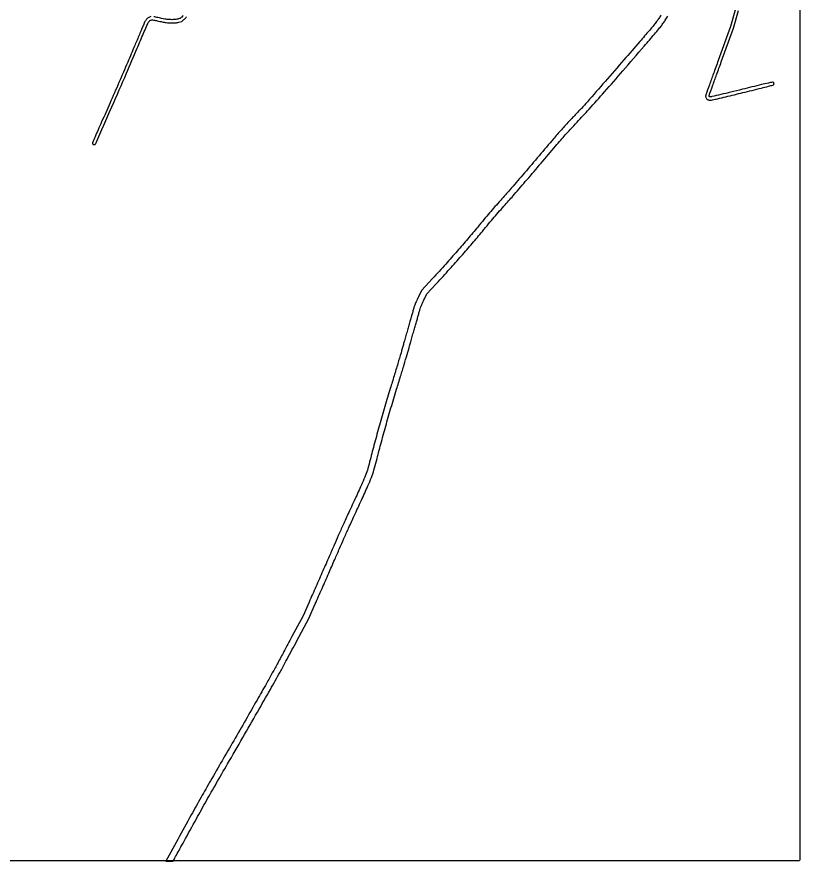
# Model space of a CAD drawing. Header units: metres. Extents: x 244 to 6504, y 133 to 4776.
# Drawn here: x 4352 to 6504, y 133 to 2454 of the extents above; entities that cross this region are included whole.
import ezdxf

# ---------------------------------------------------------------- set-up
doc = ezdxf.new("R2010")
doc.units = ezdxf.units.M
doc.header["$MEASUREMENT"] = 0

msp = doc.modelspace()

# ---------------------------------------------------------------- linework, layer by layer
for points in [[(2390.74, 4302.36, -0.000001), (2436.6, 4383.87, -0.253439)], [(5649.78, 2908.29, -0.000001), (5592.12, 2927.27, -0.000136)], [(5689.71, 2893.63, 0.000001), (5674.92, 2899.09)], [(6118.85, 2701.29, -0.000003), (6158, 2687.31, -0.100098)], [(6485.41, 2567.59, 0.000008), (6503.53, 2561.09, 0.086357)], [(6326.89, 2476.49), (6313.25, 2428.22), (6279.08, 2334.5, 0.00049), (6265.96, 2298.39, 0.000789), (6254.86, 2267.59, 0.000117), (6245.05, 2240.23, 0.052702), (6244.6, 2238.36, 0.059317), (6244.56, 2236.16, 0.045054), (6245.03, 2233.79, 0.044275), (6245.92, 2231.5, 0.05149), (6247.17, 2229.52, 0.064209), (6249.06, 2227.67, 0.078483), (6251.24, 2226.51, 0.062306), (6254.06, 2225.9, 0.025577), (6257.97, 2225.77, 0.048776), (6263.32, 2226.38, 0.003875), (6277.23, 2229.49, 0.002834), (6300.1, 2234.91, 0.000408), (6346.75, 2246.29, 0.000314), (6397.56, 2258.76, 0.003544), (6417.66, 2263.86, 0.003632), (6429.42, 2267.02, 0.166362), (6431.46, 2268.42, 0.095302), (6432.25, 2270.04, 0.114486), (6432.3, 2271.74, 0.111862), (6431.6, 2273.32, 0.087842), (6430.24, 2274.6, 0.198861), (6428, 2275.03, 0.004485), (6417.12, 2272.66, 0.003832), (6398.09, 2268.19, 0.000276), (6345.47, 2255.37, -0.000443), (6313.37, 2247.56, -0.000697), (6285.79, 2240.92, -0.00016), (6261.59, 2235.13, -0.02912), (6259.03, 2234.67, -0.037869), (6256.68, 2234.58, -0.098082), (6255.03, 2234.96, -0.149512), (6254.06, 2235.81, -0.139024), (6253.7, 2237.08, -0.086652), (6253.86, 2237.97, -0.000043), (6263.63, 2265.11, -0.000604), (6274.55, 2295.28, -0.000368), (6287.51, 2330.9), (6321.33, 2423.59), (6334.92, 2471.61, -0.002075)], [(4719.5, 2455.27, 0.039836), (4715.92, 2453.89, 0.037491), (4712.32, 2451.81, 0.038852), (4709.11, 2449.24, 0.030547), (4706.5, 2446.47, 0.048739), (4704.67, 2443.79, 0.022038), (4702.61, 2439.6, 0.001995), (4697.97, 2428.89, 0.001061), (4694.24, 2420.12, 0.000296), (4688.43, 2406.39, 0.000299), (4681.89, 2390.85, 0.000314), (4675.47, 2375.56, -0.001941), (4656.12, 2329.9, -0.001066), (4632.11, 2274.16, -0.001054), (4607.08, 2216.71, -0.001477), (4584.46, 2165.51, 0.000788), (4574.78, 2143.68, 0.001278), (4566.62, 2125.09, 0.000162), (4559.41, 2108.52, 0.10288), (4559.21, 2107.53, 0.09826), (4559.53, 2105.92, 0.097473), (4560.44, 2104.55, 0.098173), (4561.79, 2103.63, 0.101271), (4563.38, 2103.31, 0.023148), (4564.26, 2103.36, 0.022326), (4565.13, 2103.48, 0.022902), (4565.89, 2103.66, 0.071833), (4566.37, 2103.88, 0.149136), (4568.73, 2106.62, 0.000082), (4612.96, 2207.46, 0.001254), (4653.11, 2299.67, 0.002968), (4682.44, 2368.61, -0.000671), (4699.73, 2409.78, -0.005653), (4707.76, 2428.23, -0.009559), (4712.76, 2438.83, -0.087704), (4715.77, 2442.92, -0.066798), (4718.97, 2445.24, -0.117046), (4722.12, 2446.08, -0.054321), (4726.8, 2445.71, -0.005785), (4737.52, 2443.53, 0.005769), (4751.11, 2440.77, 0.012975), (4761.48, 2439.06, 0.01627), (4770.29, 2438.14, 0.017998), (4778.85, 2437.83, 0.007198), (4784.36, 2437.91, 0.0214), (4788.14, 2438.18, 0.022459), (4791.77, 2438.76, 0.008601), (4796.77, 2439.89), (4805.23, 2441.95), (4810.59, 2446.82, 0.01306), (4813.72, 2449.83, 0.036732), (4815.69, 2452.14, 0.033289), (4817.41, 2454.83, 0.009221)], [(4808.73, 2458.64, -0.054171), (4804.73, 2453.89, -0.01378), (4802.07, 2451.49, -0.061971), (4800.32, 2450.34, -0.053781), (4798.24, 2449.58, -0.008757), (4794.04, 2448.61, -0.033512), (4782.81, 2447.01, -0.036158), (4771.76, 2446.98, -0.026859), (4758.37, 2448.64, -0.009204), (4739.19, 2452.44, 0.001908), (4733.29, 2453.69, 0.002775), (4728.08, 2454.75, 0.001387)], [(6121.85, 2459.58, -0.004569), (6115.8, 2450.3, -0.014897), (6109.56, 2441.49, -0.010333), (6102.01, 2431.9, -0.00486), (6089.84, 2417.37, -0.000635), (6063.6, 2386.75, -0.001372), (6019.81, 2336.05, -0.000862), (5968.35, 2277.01, -0.000511), (5919.39, 2221.14, -0.00864), (5902.9, 2203.01, -0.000082), (5897.51, 2197.29, -0.000021), (5888.78, 2188.02, -0.000021), (5878.81, 2177.44, -0.000021), (5868.87, 2166.9, 0.00326), (5856.68, 2153.79, 0.003718), (5845.18, 2141.08, 0.003717), (5833.87, 2128.19, 0.003255), (5822.24, 2114.56, -0.001193), (5781.58, 2066.53, -0.00129), (5741.73, 2019.92, -0.001354), (5706.55, 1979.2, -0.003684), (5681.34, 1950.61, 0.002621), (5665.52, 1932.75, 0.002926), (5650.46, 1915.37, 0.0028), (5635.05, 1897.15, 0.002046), (5618.12, 1876.75, -0.004213), (5590.66, 1843.94, -0.003865), (5561.85, 1810.64, -0.003522), (5530.06, 1774.95, -0.002418), (5493.51, 1734.91), (5464.59, 1703.53), (5456.7, 1687.77, 0.004964), (5450.51, 1675.07, 0.014702), (5446.6, 1666.2, 0.018272), (5443.7, 1658.23, 0.011991), (5440.93, 1648.88, -0.002662), (5439.31, 1643.02, -0.000495), (5436.27, 1632.28, -0.00053), (5432.69, 1619.74, -0.000484), (5428.97, 1606.81, 0.000412), (5425.02, 1593.09, 0.000319), (5420.74, 1578.13, 0.000322), (5416.76, 1564.16, 0.000776), (5413.84, 1553.82, -0.002856), (5407.3, 1531.01, -0.001283), (5398.46, 1501.13, -0.001201), (5388.34, 1467.54, -0.001092), (5377.73, 1432.92, 0.003348), (5362.86, 1383.57, 0.003018), (5348.11, 1332.29, 0.003086), (5334.39, 1282.29, 0.004154), (5322.63, 1236.84, -0.010586), (5316.19, 1213.23, -0.019811), (5309.83, 1194.47, -0.013885), (5300.64, 1172.39, -0.002887), (5283.21, 1134.17, 0.00073), (5263.52, 1091.5, 0.001441), (5248.04, 1057.54, 0.001747), (5234.99, 1028.45, 0.002106), (5222.95, 1001.02, -0.000733), (5209.83, 970.93, -0.000324), (5192.43, 931.22, -0.000313), (5173.34, 887.82, -0.000341), (5154.73, 845.68), (5138.03, 807.92), (5107.54, 750.62, -0.000717), (5085.5, 709.33, -0.001601), (5068.59, 678.01, -0.00192), (5053.55, 650.63, -0.001681), (5037.62, 622.11, -0.001266), (5011.68, 576.3, -0.000751), (4980.53, 521.8, -0.000726), (4947.45, 464.31, -0.000817), (4915.47, 409.14, 0.001261), (4883.58, 354, 0.002314), (4857.91, 308.9, 0.002073), (4830.88, 260.39, 0.00081), (4793.93, 193.19), (4761.27, 133.57), (4770.98, 133.38, 0.005043), (4774.73, 133.35, 0.007838), (4777.97, 133.4, 0.003174), (4780.72, 133.51, 0.202002), (4781.14, 133.71, 0.056383), (4781.47, 134.17, 0.000027), (4790.09, 149.84, 0.000392), (4799.66, 167.28, 0.000239), (4810.94, 187.89, -0.001081), (4844.79, 249.49, -0.002016), (4872.52, 299.22, -0.002147), (4899.45, 346.58, -0.001439), (4930.64, 400.53, 0.000975), (4972.5, 472.79, 0.001071), (5012.8, 543, 0.001143), (5048.27, 605.45, 0.002587), (5074.77, 652.91, 0.002048), (5082.19, 666.5, 0.000521), (5094.11, 688.59, 0.000531), (5107.66, 713.85, 0.000538), (5121.11, 739.03), (5153.57, 799.97), (5171.44, 840.38, 0.00033), (5190.17, 882.81, 0.000346), (5208.55, 924.58, 0.000368), (5225.15, 962.48, 0.000717), (5238.34, 992.74, -0.002128), (5250.39, 1020.19, -0.001815), (5263.32, 1049.04, -0.001488), (5278.71, 1082.77, -0.000733), (5298.47, 1125.56, 0.003176), (5316.38, 1164.84, 0.014306), (5326.04, 1188.15, 0.019586), (5332.85, 1208.37, 0.010033), (5339.88, 1234.19, -0.003955), (5351.78, 1280.12, -0.003261), (5365.17, 1328.91, -0.003146), (5379.75, 1379.44, -0.002998), (5395.19, 1430.61, 0.000968), (5406.1, 1466.22, 0.001321), (5415.78, 1498.36, 0.001482), (5424.13, 1526.66, 0.002482), (5430.96, 1550.5, -0.000682), (5434.07, 1561.5, -0.000326), (5438.09, 1575.64, -0.000323), (5442.32, 1590.39, -0.00046), (5446.09, 1603.5, 0.000486), (5449.59, 1615.65, 0.000523), (5452.98, 1627.51, 0.000494), (5455.86, 1637.7, 0.002507), (5457.44, 1643.38, -0.011904), (5459.94, 1651.81, -0.017349), (5462.58, 1659.09, -0.013617), (5466.17, 1667.35, -0.004439), (5471.9, 1679.35), (5478.53, 1692.93), (5504.85, 1721.41, 0.002665), (5540.84, 1760.8, 0.003492), (5573.29, 1797.18, 0.003762), (5603.04, 1831.54, 0.004319), (5630.92, 1864.8, -0.001988), (5647.91, 1885.27, -0.002709), (5663.4, 1903.58, -0.002873), (5678.31, 1920.81, -0.002807), (5693.54, 1938, 0.003681), (5718.58, 1966.38, 0.001387), (5753.23, 2006.45, 0.001321), (5792.29, 2052.13, 0.00124), (5831.96, 2099, -0.002939), (5846.39, 2115.93, -0.004817), (5858.84, 2130.09, -0.004268), (5872.56, 2145.14, -0.001773), (5891.35, 2165.24, 0.005475), (5924.12, 2200.83, 0.002453), (5966.45, 2248.3, 0.002103), (6017.05, 2306.09, 0.001315), (6075.84, 2374.17, 0.000564), (6104.05, 2407.09, 0.005143), (6116.18, 2421.56, 0.011613), (6123.69, 2431.18, 0.013538), (6130.37, 2440.66, 0.004057), (6136.87, 2450.62, 0.018269), (6140.4, 2456.61, 0.025775)], [(4187.5, 1819.84, 0.000016), (4196.11, 1859.5, 0.000008), (4204.75, 1899.34, 0.320449)]]:
    msp.add_lwpolyline(points, format="xyb")
at = {"linetype": 'ByBlock'}
msp.add_lwpolyline([(6503.77, 4771.63), (6503.77, 138.03, -0.4142136), (6499.85, 134.12), (248.05, 134.12, -0.4142136), (244.14, 138.03), (244.14, 4771.63, -0.4142136), (248.05, 4775.55), (6499.85, 4775.55)], format="xyb", dxfattribs=at)

doc.saveas('drawing.dxf')
